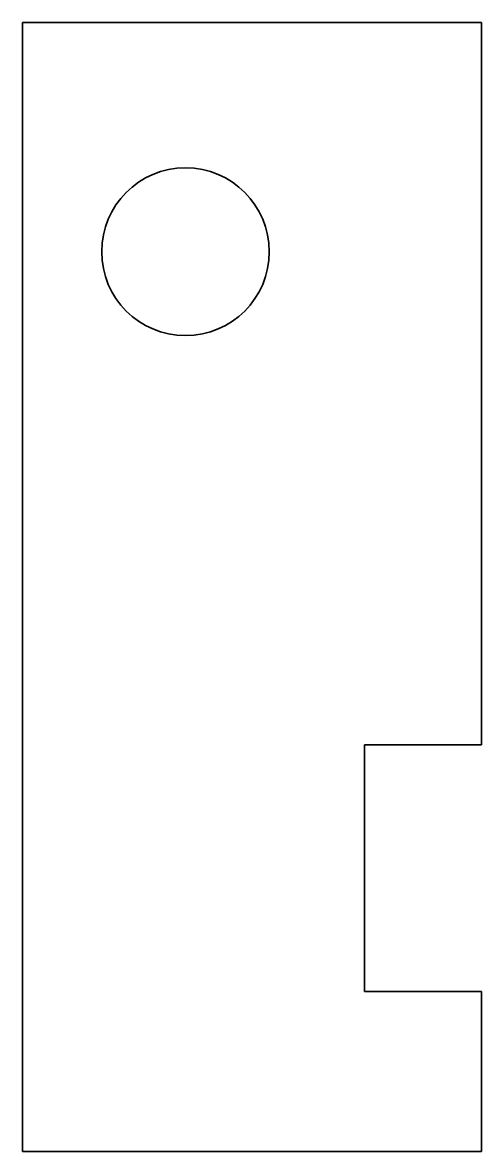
# Model space of a CAD drawing. Extents: x 168.4 to 177.7, y 137.1 to 159.9.
import ezdxf

# ---------------------------------------------------------------- set-up
doc = ezdxf.new("R2010")
doc.units = 0

msp = doc.modelspace()

# ---------------------------------------------------------------- linework, layer by layer
at = {"color": 7, "lineweight": 35, "ltscale": 0.232678}
for p, q in [((177.682663, 159.943329), (168.375534, 159.943329)), ((168.375534, 137.056656), (177.682663, 137.056656))]:
    msp.add_line(p, q, dxfattribs=at)
at = {"color": 7, "lineweight": 35}
msp.add_line((168.375534, 159.943329), (168.375534, 137.056656), dxfattribs=at)
at = {"color": 7, "lineweight": 35, "ltscale": 0.366142}
msp.add_line((177.682663, 145.297653), (177.682663, 159.943329), dxfattribs=at)
at = {"color": 7, "lineweight": 35, "ltscale": 0.125}
msp.add_line((175.310226, 140.297653), (175.310226, 145.297653), dxfattribs=at)
at = {"color": 7, "lineweight": 35, "ltscale": 0.059311}
for p, q in [((175.310226, 145.297653), (177.682663, 145.297653)), ((175.310226, 140.297653), (177.682663, 140.297653))]:
    msp.add_line(p, q, dxfattribs=at)
at = {"color": 7, "lineweight": 35, "ltscale": 0.081025}
msp.add_line((177.682663, 137.056656), (177.682663, 140.297653), dxfattribs=at)
at = {"color": 7, "lineweight": 35}
msp.add_circle((171.680038, 155.297653), 1.7, dxfattribs=at)

doc.saveas('drawing.dxf')
